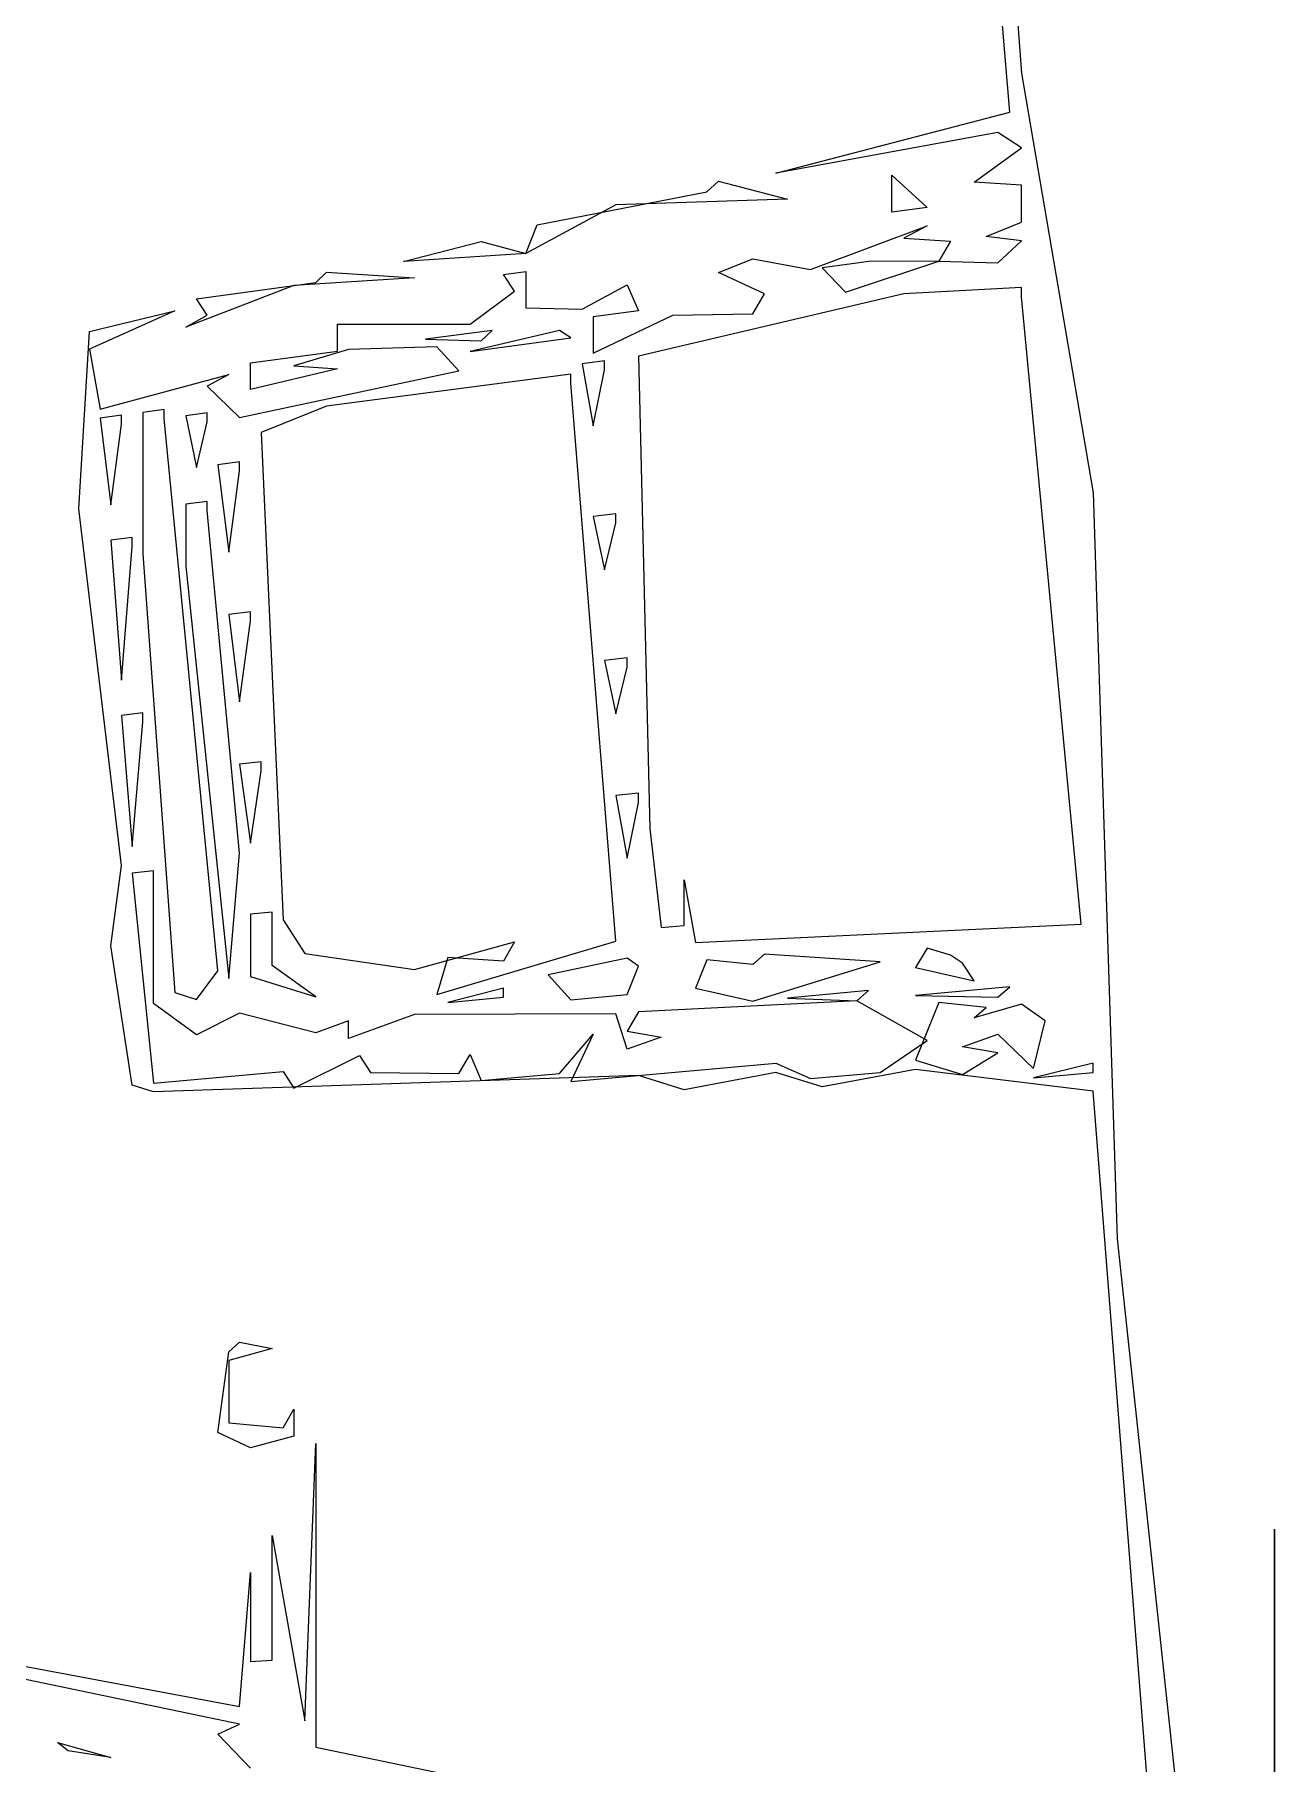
# Model space of a CAD drawing. Extents: x -13044 to 47959, y -15328 to 42462.
# Drawn here: x 37595 to 47959, y -1329 to 13119 of the extents above; entities that cross this region are included whole.
import ezdxf

# ---------------------------------------------------------------- set-up
doc = ezdxf.new("R2010")
doc.units = 0

msp = doc.modelspace()

# ---------------------------------------------------------------- linework, layer by layer
for p, q in [((45746.0017, 12470.1814), (44081.2138, 32446.4666)), ((45746.0017, 12470.1814, 1885.4167), (44081.2138, 32446.4666, 3255.2083)), ((44762.0569, 27079.5404), (45845.1371, 12795.5107)), ((44762.0569, 27079.5404, 2880.2083), (45845.1371, 12795.5107, 1906.25)), ((45845.1371, 12795.5107), (46442.8119, 9288.1533)), ((45845.1371, 12795.5107, 1906.25), (46442.8119, 9288.1533, 1666.6667)), ((43791.3932, 11961.7935), (45746.0017, 12470.1814)), ((43791.3932, 11961.7935, 1869.7917), (45746.0017, 12470.1814, 1885.4167)), ((45647.0018, 12300.6917), (43791.3932, 11961.7935)), ((45647.0018, 12300.6917, 1875), (43791.3932, 11961.7935, 1869.7917)), ((45845.1371, 12173.0806), (45647.0018, 12300.6917)), ((45845.1371, 12173.0806, 1864.5833), (45647.0018, 12300.6917, 1875)), ((45449.4076, 11884.8152), (45845.1371, 12173.0806)), ((45449.4076, 11884.8152, 1848.9583), (45845.1371, 12173.0806, 1864.5833)), ((43215.2584, 11804.3033), (43310.958, 11894.166)), ((43215.2584, 11804.3033, 1864.5833), (43310.958, 11894.166, 1869.7917)), ((43310.958, 11894.166), (43887.8696, 11745.1151)), ((43310.958, 11894.166, 1869.7917), (43887.8696, 11745.1151, 1854.1667)), ((44762.0569, 11943.9824), (45055.8335, 11675.4999)), ((44762.0569, 11866.7602), (44762.0569, 11943.9824)), ((44762.0569, 11943.9824, 1859.375), (45055.8335, 11675.4999, 1838.5417)), ((44762.0569, 11866.7602, 1854.1667), (44762.0569, 11943.9824, 1859.375)), ((44762.0569, 11635.0935), (44762.0569, 11866.7602)), ((44762.0569, 11635.0935, 1838.5417), (44762.0569, 11866.7602, 1854.1667)), ((45845.1371, 11861.8656), (45449.4076, 11884.8152)), ((45845.1371, 11861.8656, 1843.75), (45449.4076, 11884.8152, 1848.9583)), ((45845.1371, 11550.6506), (45845.1371, 11861.8656)), ((45845.1371, 11550.6506, 1822.9167), (45845.1371, 11861.8656, 1843.75)), ((41795.0496, 11529.5239), (43215.2584, 11804.3033)), ((41795.0496, 11529.5239, 1859.375), (43215.2584, 11804.3033, 1864.5833)), ((43887.8696, 11745.1151), (42454.2689, 11697.5928)), ((43887.8696, 11745.1151, 1854.1667), (42454.2689, 11697.5928, 1864.5833)), ((42454.2689, 11697.5928), (41701.3764, 11289.7021)), ((42454.2689, 11697.5928, 1864.5833), (41701.3764, 11289.7021, 1843.75)), ((45055.8335, 11675.4999), (44762.0569, 11635.0935)), ((45055.8335, 11675.4999, 1838.5417), (44762.0569, 11635.0935, 1838.5417)), ((41701.3764, 11289.7021), (41795.0496, 11529.5239)), ((41701.3764, 11289.7021, 1843.75), (41795.0496, 11529.5239, 1859.375)), ((44081.2138, 11157.166), (45055.8335, 11520.74)), ((44081.2138, 11157.166, 1812.5), (45055.8335, 11520.74, 1828.125)), ((45055.8335, 11520.74), (44859.8493, 11416.7198)), ((45055.8335, 11520.74, 1828.125), (44859.8493, 11416.7198, 1822.9167)), ((44859.8493, 11416.7198), (45252.3522, 11392.5875)), ((44859.8493, 11416.7198, 1822.9167), (45252.3522, 11392.5875, 1817.7083)), ((45548.1372, 11432.6349), (45845.1371, 11550.6506)), ((45548.1372, 11432.6349, 1817.7083), (45845.1371, 11550.6506, 1822.9167)), ((45845.1371, 11395.0431), (45548.1372, 11432.6349)), ((45845.1371, 11395.0431, 1812.5), (45548.1372, 11432.6349, 1817.7083)), ((40679.1346, 11223.5827), (41327.9263, 11388.8935)), ((40679.1346, 11223.5827, 1848.9583), (41327.9263, 11388.8935, 1854.1667)), ((41701.3764, 11289.7021), (40679.1346, 11223.5827)), ((41701.3764, 11289.7021, 1843.75), (40679.1346, 11223.5827, 1848.9583)), ((41327.9263, 11388.8935), (41701.3764, 11289.7021)), ((41327.9263, 11388.8935, 1854.1667), (41701.3764, 11289.7021, 1843.75)), ((45252.3522, 11392.5875), (45154.0259, 11224.4093)), ((45252.3522, 11392.5875, 1817.7083), (45154.0259, 11224.4093, 1807.2917)), ((45647.0018, 11212.9284), (45845.1371, 11395.0431)), ((45647.0018, 11212.9284, 1802.0833), (45845.1371, 11395.0431, 1812.5)), ((39944.9624, 11047.1794), (40036.3118, 11134.4776)), ((39944.9624, 11047.1794, 1843.75), (40036.3118, 11134.4776, 1848.9583)), ((40036.3118, 11134.4776), (40771.4517, 11086.22)), ((40036.3118, 11134.4776, 1848.9583), (40771.4517, 11086.22, 1838.5417)), ((41514.4033, 11112.9281), (41701.3764, 11138.5442)), ((41514.4033, 11112.9281, 1833.3333), (41701.3764, 11138.5442, 1833.3333)), ((41701.3764, 11138.5442), (41701.3764, 10836.2286)), ((41701.3764, 11138.5442, 1833.3333), (41701.3764, 10836.2286, 1812.5)), ((43310.958, 11129.7348), (43598.8305, 11245.3086)), ((43310.958, 11129.7348, 1817.7083), (43598.8305, 11245.3086, 1822.9167)), ((43695.0469, 10951.79), (43310.958, 11129.7348)), ((43695.0469, 10951.79, 1802.0833), (43310.958, 11129.7348, 1817.7083)), ((43598.8305, 11245.3086), (44081.2138, 11157.166)), ((43598.8305, 11245.3086, 1822.9167), (44081.2138, 11157.166, 1812.5)), ((44469.4756, 11209.5257), (44178.0822, 11170.2293)), ((44469.4756, 11209.5257, 1812.5), (44178.0822, 11170.2293, 1812.5)), ((44178.0822, 11170.2293), (44372.2128, 10965.3704)), ((44178.0822, 11170.2293, 1812.5), (44372.2128, 10965.3704, 1796.875)), ((44372.2128, 10965.3704), (45154.0259, 11224.4093)), ((44372.2128, 10965.3704, 1796.875), (45154.0259, 11224.4093, 1807.2917)), ((44566.8704, 11222.6601), (44469.4756, 11209.5257)), ((44566.8704, 11222.6601, 1812.5), (44469.4756, 11209.5257, 1812.5)), ((45154.0259, 11224.4093), (44566.8704, 11222.6601)), ((45154.0259, 11224.4093, 1807.2917), (44566.8704, 11222.6601, 1812.5)), ((45154.0259, 11224.4093), (45647.0018, 11212.9284)), ((45154.0259, 11224.4093, 1807.2917), (45647.0018, 11212.9284, 1802.0833)), ((39762.6231, 11022.0023), (38858.0553, 10674.9441)), ((39762.6231, 11022.0023, 1843.75), (38858.0553, 10674.9441, 1828.125)), ((38947.9813, 10909.5179), (39944.9624, 11047.1794)), ((38947.9813, 10909.5179, 1843.75), (39944.9624, 11047.1794, 1843.75)), ((40771.4517, 11086.22), (39762.6231, 11022.0023)), ((40771.4517, 11086.22, 1838.5417), (39762.6231, 11022.0023, 1843.75)), ((41607.8277, 10974.6703), (41514.4033, 11112.9281)), ((41607.8277, 10974.6703, 1822.9167), (41514.4033, 11112.9281, 1833.3333)), ((42170.9923, 10823.7284), (42548.9471, 11026.5633)), ((42170.9923, 10823.7284, 1807.2917), (42548.9471, 11026.5633, 1817.7083)), ((42548.9471, 11026.5633), (42643.7521, 10811.1446)), ((42548.9471, 11026.5633, 1817.7083), (42643.7521, 10811.1446, 1802.0833)), ((45845.1371, 11006.0243), (44859.8493, 10953.0713)), ((45845.1371, 11006.0243, 1786.4583), (44859.8493, 10953.0713, 1791.6667)), ((45845.1371, 10928.2206), (45845.1371, 11006.0243)), ((45845.1371, 10928.2206, 1781.25), (45845.1371, 11006.0243, 1786.4583)), ((39038.0246, 10773.653), (38947.9813, 10909.5179)), ((39038.0246, 10773.653, 1833.3333), (38947.9813, 10909.5179, 1843.75)), ((41234.8731, 10697.989), (41607.8277, 10974.6703)), ((41234.8731, 10697.989, 1807.2917), (41607.8277, 10974.6703, 1822.9167)), ((44859.8493, 10953.0713), (42643.7521, 10430.7202)), ((44859.8493, 10953.0713, 1791.6667), (42643.7521, 10430.7202, 1776.0417)), ((43598.8305, 10785.7225), (43695.0469, 10951.79)), ((43598.8305, 10785.7225, 1791.6667), (43695.0469, 10951.79, 1802.0833)), ((46342.8573, 5684.911), (45845.1371, 10928.2206)), ((46342.8573, 5684.911, 1427.0833), (45845.1371, 10928.2206, 1781.25)), ((38053.9642, 10638.8323), (38768.2465, 10810.6963)), ((38768.2465, 10810.6963), (38053.9642, 10491.5912)), ((38053.9642, 10638.8323, 1833.3333), (38768.2465, 10810.6963, 1838.5417)), ((38768.2465, 10810.6963, 1838.5417), (38053.9642, 10491.5912, 1822.9167)), ((38858.0553, 10674.9441), (39038.0246, 10773.653)), ((38858.0553, 10674.9441, 1828.125), (39038.0246, 10773.653, 1833.3333)), ((40127.7813, 10474.5504), (40127.7813, 10698.7525)), ((40127.7813, 10698.7525), (41234.8731, 10697.989)), ((40127.7813, 10474.5504, 1802.0833), (40127.7813, 10698.7525, 1817.7083)), ((40127.7813, 10698.7525, 1817.7083), (41234.8731, 10697.989, 1807.2917)), ((41701.3764, 10836.2286), (42170.9923, 10823.7284)), ((41701.3764, 10836.2286, 1812.5), (42170.9923, 10823.7284, 1807.2917)), ((42643.7521, 10811.1446), (42265.2917, 10760.513)), ((42643.7521, 10811.1446, 1802.0833), (42265.2917, 10760.513, 1802.0833)), ((42265.2917, 10456.9863), (42928.9302, 10773.0586)), ((42265.2917, 10456.9863, 1781.25), (42928.9302, 10773.0586, 1796.875)), ((42265.2917, 10760.513), (42265.2917, 10456.9863)), ((42265.2917, 10760.513, 1802.0833), (42265.2917, 10456.9863, 1781.25)), ((42928.9302, 10773.0586), (43598.8305, 10785.7225)), ((42928.9302, 10773.0586, 1796.875), (43598.8305, 10785.7225, 1791.6667)), ((37965.1991, 9155.2129), (38053.9642, 10638.8323)), ((37965.1991, 9155.2129, 1729.1667), (38053.9642, 10638.8323, 1833.3333)), ((41421.1029, 10647.5749), (40863.8909, 10573.0294)), ((41421.1029, 10647.5749, 1802.0833), (40863.8909, 10573.0294, 1802.0833)), ((40863.8909, 10573.0294), (41327.9263, 10559.731)), ((40863.8909, 10573.0294, 1802.0833), (41327.9263, 10559.731, 1796.875)), ((41982.7704, 10646.9865), (41234.8731, 10472.0036)), ((41982.7704, 10646.9865, 1796.875), (41234.8731, 10472.0036, 1791.6667)), ((41234.8731, 10472.0036), (42076.8186, 10583.7375)), ((41234.8731, 10472.0036, 1791.6667), (42076.8186, 10583.7375, 1791.6667)), ((41327.9263, 10559.731), (41421.1029, 10647.5749)), ((41327.9263, 10559.731, 1796.875), (41421.1029, 10647.5749, 1802.0833)), ((42076.8186, 10583.7375), (41982.7704, 10646.9865)), ((42076.8186, 10583.7375, 1791.6667), (41982.7704, 10646.9865, 1796.875)), ((38053.9642, 10491.5912), (38142.8444, 9987.9947)), ((38053.9642, 10491.5912, 1822.9167), (38142.8444, 9987.9947, 1786.4583)), ((39399.3759, 10377.1022), (40127.7813, 10474.5504)), ((39399.3759, 10377.1022, 1802.0833), (40127.7813, 10474.5504, 1802.0833)), ((40219.3712, 10486.8036), (39762.6231, 10351.1605)), ((40219.3712, 10486.8036, 1802.0833), (39762.6231, 10351.1605, 1796.875)), ((40956.4524, 10510.2336), (40219.3712, 10486.8036)), ((40956.4524, 10510.2336, 1796.875), (40219.3712, 10486.8036, 1802.0833)), ((41141.9433, 10309.1139), (40956.4524, 10510.2336)), ((41141.9433, 10309.1139, 1781.25), (40956.4524, 10510.2336, 1796.875)), ((42643.7521, 10430.7202), (42738.6841, 6484.1009)), ((42643.7521, 10430.7202, 1776.0417), (42738.6841, 6484.1009, 1505.2083)), ((38142.8444, 9987.9947), (39218.4642, 10278.6534)), ((38142.8444, 9987.9947, 1786.4583), (39218.4642, 10278.6534, 1796.875)), ((39218.4642, 10278.6534), (39038.0246, 10180.4616)), ((39218.4642, 10278.6534, 1796.875), (39038.0246, 10180.4616, 1791.6667)), ((39308.8609, 9919.2267), (41141.9433, 10309.1139)), ((39308.8609, 9919.2267, 1770.8333), (41141.9433, 10309.1139, 1781.25)), ((39399.3759, 10154.0733), (39399.3759, 10377.1022)), ((39399.3759, 10154.0733, 1786.4583), (39399.3759, 10377.1022, 1802.0833)), ((40127.7813, 10325.0824), (39399.3759, 10154.0733)), ((40127.7813, 10325.0824, 1791.6667), (39399.3759, 10154.0733, 1786.4583)), ((39762.6231, 10351.1605), (40127.7813, 10325.0824)), ((39762.6231, 10351.1605, 1796.875), (40127.7813, 10325.0824, 1791.6667)), ((42076.8186, 10280.6156), (40036.3118, 10014.2038)), ((42076.8186, 10280.6156, 1770.8333), (40036.3118, 10014.2038, 1770.8333)), ((42076.8186, 10204.8351), (42076.8186, 10280.6156)), ((42076.8186, 10204.8351, 1765.625), (42076.8186, 10280.6156, 1770.8333)), ((42359.7172, 10393.4836), (42170.9923, 10368.7421)), ((42359.7172, 10393.4836, 1776.0417), (42170.9923, 10368.7421, 1776.0417)), ((42170.9923, 10368.7421), (42265.2917, 9849.9328)), ((42170.9923, 10368.7421, 1776.0417), (42265.2917, 9849.9328, 1739.5833)), ((42265.2917, 9849.9328), (42359.7172, 10317.5512)), ((42265.2917, 9849.9328, 1739.5833), (42359.7172, 10317.5512, 1770.8333)), ((42359.7172, 10317.5512), (42359.7172, 10393.4836)), ((42359.7172, 10317.5512, 1770.8333), (42359.7172, 10393.4836, 1776.0417)), ((39038.0246, 10180.4616), (39308.8609, 9919.2267)), ((39038.0246, 10180.4616, 1791.6667), (39308.8609, 9919.2267, 1770.8333)), ((42454.2689, 5542.9574), (42076.8186, 10204.8351)), ((42454.2689, 5542.9574, 1442.7083), (42076.8186, 10204.8351, 1765.625)), ((38678.5545, 9984.8448), (38499.5202, 9961.2776)), ((38678.5545, 9984.8448, 1781.25), (38499.5202, 9961.2776, 1781.25)), ((38678.5545, 9910.8889), (38678.5545, 9984.8448)), ((38678.5545, 9910.8889, 1776.0417), (38678.5545, 9984.8448, 1781.25)), ((40036.3118, 10014.2038), (39490.0094, 9794.0945)), ((40036.3118, 10014.2038, 1770.8333), (39490.0094, 9794.0945, 1760.4167)), ((38320.9508, 9937.7715), (38142.8444, 9914.3264)), ((38320.9508, 9937.7715, 1781.25), (38142.8444, 9914.3264, 1781.25)), ((38142.8444, 9914.3264), (38231.8398, 9188.8806)), ((38142.8444, 9914.3264, 1781.25), (38231.8398, 9188.8806, 1729.1667)), ((38231.8398, 9188.8806), (38320.9508, 9864.0076)), ((38231.8398, 9188.8806, 1729.1667), (38320.9508, 9864.0076, 1776.0417)), ((38320.9508, 9864.0076), (38320.9508, 9937.7715)), ((38320.9508, 9864.0076, 1776.0417), (38320.9508, 9937.7715, 1781.25)), ((38499.5202, 9961.2776), (38499.5202, 8779.5208)), ((38499.5202, 9961.2776, 1781.25), (38499.5202, 8779.5208, 1697.9167)), ((39128.1855, 5295.4027), (38678.5545, 9910.8889)), ((39128.1855, 5295.4027, 1447.9167), (38678.5545, 9910.8889, 1776.0417)), ((39038.0246, 9958.0149), (38858.0553, 9934.4212)), ((39038.0246, 9958.0149, 1776.0417), (38858.0553, 9934.4212, 1776.0417)), ((38858.0553, 9934.4212), (38947.9813, 9501.6068)), ((38858.0553, 9934.4212, 1776.0417), (38947.9813, 9501.6068, 1744.7917)), ((38947.9813, 9501.6068), (39038.0246, 9883.8659)), ((38947.9813, 9501.6068, 1744.7917), (39038.0246, 9883.8659, 1770.8333)), ((39038.0246, 9883.8659), (39038.0246, 9958.0149)), ((39038.0246, 9883.8659, 1770.8333), (39038.0246, 9958.0149, 1776.0417)), ((39490.0094, 9794.0945), (39671.6328, 5720.711)), ((39490.0094, 9794.0945, 1760.4167), (39671.6328, 5720.711, 1473.9583)), ((39308.8609, 9547.755), (39128.1855, 9524.6508)), ((39308.8609, 9547.755, 1744.7917), (39128.1855, 9524.6508, 1744.7917)), ((39308.8609, 9473.4607), (39308.8609, 9547.755)), ((39308.8609, 9473.4607, 1739.5833), (39308.8609, 9547.755, 1744.7917)), ((39128.1855, 9524.6508), (39218.4642, 8793.7373)), ((39128.1855, 9524.6508, 1744.7917), (39218.4642, 8793.7373, 1692.7083)), ((39218.4642, 8793.7373), (39308.8609, 9473.4607)), ((39218.4642, 8793.7373, 1692.7083), (39308.8609, 9473.4607, 1739.5833)), ((46442.8119, 9288.1533), (46643.1339, 3053.5798)), ((46442.8119, 9288.1533, 1666.6667), (46643.1339, 3053.5798, 1250)), ((38320.9508, 6175.8115), (37965.1991, 9155.2129)), ((38320.9508, 6175.8115, 1515.625), (37965.1991, 9155.2129, 1729.1667)), ((39038.0246, 9216.5256), (38858.0553, 9193.8982)), ((39038.0246, 9216.5256, 1723.9583), (38858.0553, 9193.8982, 1723.9583)), ((38858.0553, 9193.8982), (38858.0553, 8675.5321)), ((38858.0553, 9193.8982, 1723.9583), (38858.0553, 8675.5321, 1687.5)), ((39038.0246, 9142.3767), (39038.0246, 9216.5256)), ((39038.0246, 9142.3767, 1718.75), (39038.0246, 9216.5256, 1723.9583)), ((39308.8609, 6278.8039), (39038.0246, 9142.3767)), ((39308.8609, 6278.8039, 1515.625), (39038.0246, 9142.3767, 1718.75)), ((42454.2689, 9114.1656), (42265.2917, 9091.1159)), ((42454.2689, 9114.1656, 1687.5), (42265.2917, 9091.1159, 1687.5)), ((42454.2689, 9038.1824), (42454.2689, 9114.1656)), ((42454.2689, 9038.1824, 1682.2917), (42454.2689, 9114.1656, 1687.5)), ((42265.2917, 9091.1159), (42359.7172, 8647.0387)), ((42265.2917, 9091.1159, 1687.5), (42359.7172, 8647.0387, 1656.25)), ((42359.7172, 8647.0387), (42454.2689, 9038.1824)), ((42359.7172, 8647.0387, 1656.25), (42454.2689, 9038.1824, 1682.2917)), ((38410.1775, 8916.1513), (38231.8398, 8894.0163)), ((38410.1775, 8916.1513, 1708.3333), (38231.8398, 8894.0163, 1708.3333)), ((38231.8398, 8894.0163), (38320.9508, 7724.8539)), ((38231.8398, 8894.0163, 1708.3333), (38320.9508, 7724.8539, 1625)), ((38320.9508, 7724.8539), (38410.1775, 8842.3395)), ((38320.9508, 7724.8539, 1625), (38410.1775, 8842.3395, 1703.125)), ((38410.1775, 8842.3395), (38410.1775, 8916.1513)), ((38410.1775, 8842.3395, 1703.125), (38410.1775, 8916.1513, 1708.3333)), ((38499.5202, 8779.5208), (38768.2465, 5112.3822)), ((38499.5202, 8779.5208, 1697.9167), (38768.2465, 5112.3822, 1437.5)), ((38858.0553, 8675.5321), (39218.4642, 5229.9385)), ((38858.0553, 8675.5321, 1687.5), (39218.4642, 5229.9385, 1442.7083)), ((39399.3759, 8295.4998), (39218.4642, 8274.0166)), ((39399.3759, 8295.4998, 1656.25), (39218.4642, 8274.0166, 1656.25)), ((39218.4642, 8274.0166), (39308.8609, 7541.8078)), ((39218.4642, 8274.0166, 1656.25), (39308.8609, 7541.8078, 1604.1667)), ((39399.3759, 8221.1569), (39399.3759, 8295.4998)), ((39399.3759, 8221.1569, 1651.0417), (39399.3759, 8295.4998, 1656.25)), ((39308.8609, 7541.8078), (39399.3759, 8221.1569)), ((39308.8609, 7541.8078, 1604.1667), (39399.3759, 8221.1569, 1651.0417)), ((42548.9471, 7909.1698), (42359.7172, 7887.7148)), ((42548.9471, 7909.1698, 1604.1667), (42359.7172, 7887.7148, 1604.1667)), ((42359.7172, 7887.7148), (42454.2689, 7442.5362)), ((42359.7172, 7887.7148, 1604.1667), (42454.2689, 7442.5362, 1572.9167)), ((42454.2689, 7442.5362), (42548.9471, 7833.1358)), ((42454.2689, 7442.5362, 1572.9167), (42548.9471, 7833.1358, 1598.9583)), ((42548.9471, 7833.1358), (42548.9471, 7909.1698)), ((42548.9471, 7833.1358, 1598.9583), (42548.9471, 7909.1698, 1604.1667)), ((38499.5202, 7450.0445), (38320.9508, 7429.7982)), ((38499.5202, 7450.0445, 1604.1667), (38320.9508, 7429.7982, 1604.1667)), ((38320.9508, 7429.7982), (38410.1775, 6332.7373)), ((38320.9508, 7429.7982, 1604.1667), (38410.1775, 6332.7373, 1526.0417)), ((38410.1775, 6332.7373), (38499.5202, 7376.1847)), ((38410.1775, 6332.7373, 1526.0417), (38499.5202, 7376.1847, 1598.9583)), ((38499.5202, 7376.1847), (38499.5202, 7450.0445)), ((38499.5202, 7376.1847, 1598.9583), (38499.5202, 7450.0445, 1604.1667)), ((39490.0094, 7041.6052), (39308.8609, 7021.7474)), ((39490.0094, 7041.6052, 1567.7083), (39308.8609, 7021.7474, 1567.7083)), ((39308.8609, 7021.7474), (39399.3759, 6362.5833)), ((39308.8609, 7021.7474, 1567.7083), (39399.3759, 6362.5833, 1520.8333)), ((39399.3759, 6362.5833), (39490.0094, 6967.2136)), ((39399.3759, 6362.5833, 1520.8333), (39490.0094, 6967.2136, 1562.5)), ((39490.0094, 6967.2136), (39490.0094, 7041.6052)), ((39490.0094, 6967.2136, 1562.5), (39490.0094, 7041.6052, 1567.7083)), ((42643.7521, 6778.6455), (42454.2689, 6758.6879)), ((42643.7521, 6778.6455, 1526.0417), (42454.2689, 6758.6879, 1526.0417)), ((42454.2689, 6758.6879), (42548.9471, 6236.4221)), ((42454.2689, 6758.6879, 1526.0417), (42548.9471, 6236.4221, 1489.5833)), ((42548.9471, 6236.4221), (42643.7521, 6702.5606)), ((42548.9471, 6236.4221, 1489.5833), (42643.7521, 6702.5606, 1520.8333)), ((42643.7521, 6702.5606), (42643.7521, 6778.6455)), ((42643.7521, 6702.5606, 1520.8333), (42643.7521, 6778.6455, 1526.0417)), ((42738.6841, 6484.1009), (42833.7434, 5655.8532)), ((42738.6841, 6484.1009, 1505.2083), (42833.7434, 5655.8532, 1447.9167)), ((39218.4642, 5229.9385), (39308.8609, 6278.8039)), ((39218.4642, 5229.9385, 1442.7083), (39308.8609, 6278.8039, 1515.625)), ((38231.8398, 5503.0768), (38320.9508, 6175.8115)), ((38231.8398, 5503.0768, 1468.75), (38320.9508, 6175.8115, 1515.625)), ((38588.9791, 6129.8464), (38410.1775, 6111.3019)), ((38588.9791, 6129.8464, 1510.4167), (38410.1775, 6111.3019, 1510.4167)), ((38410.1775, 6111.3019), (38588.9791, 4356.0585)), ((38410.1775, 6111.3019, 1510.4167), (38588.9791, 4356.0585, 1385.4167)), ((38588.9791, 6055.9386), (38588.9791, 6129.8464)), ((38588.9791, 6055.9386, 1505.2083), (38588.9791, 6129.8464, 1510.4167)), ((38588.9791, 5021.229), (38588.9791, 6055.9386)), ((38588.9791, 5021.229, 1432.2917), (38588.9791, 6055.9386, 1505.2083)), ((43024.2448, 5674.3838), (43024.2448, 6055.8297)), ((43024.2448, 6055.8297), (43119.6875, 5530.9869)), ((43024.2448, 5674.3838, 1447.9167), (43024.2448, 6055.8297, 1473.9583)), ((43024.2448, 6055.8297, 1473.9583), (43119.6875, 5530.9869, 1437.5)), ((39580.7616, 5786.0681), (39399.3759, 5767.8398)), ((39580.7616, 5786.0681, 1479.1667), (39399.3759, 5767.8398, 1479.1667)), ((39580.7616, 5711.6277), (39580.7616, 5786.0681)), ((39580.7616, 5711.6277, 1473.9583), (39580.7616, 5786.0681, 1479.1667)), ((39399.3759, 5767.8398), (39399.3759, 5247.4392)), ((39399.3759, 5767.8398, 1479.1667), (39399.3759, 5247.4392, 1442.7083)), ((39580.7616, 5339.4261), (39580.7616, 5711.6277)), ((39580.7616, 5339.4261, 1447.9167), (39580.7616, 5711.6277, 1473.9583)), ((39671.6328, 5720.711), (39853.7329, 5440.5657)), ((39671.6328, 5720.711, 1473.9583), (39853.7329, 5440.5657, 1453.125)), ((42833.7434, 5655.8532), (43024.2448, 5674.3838)), ((42833.7434, 5655.8532, 1447.9167), (43024.2448, 5674.3838, 1447.9167)), ((43119.6875, 5530.9869), (46342.8573, 5684.911)), ((43119.6875, 5530.9869, 1437.5), (46342.8573, 5684.911, 1427.0833)), ((38410.1775, 4339.818), (38231.8398, 5503.0768)), ((38410.1775, 4339.818, 1385.4167), (38231.8398, 5503.0768, 1468.75)), ((40771.4517, 5305.0887), (41607.8277, 5536.6047)), ((40771.4517, 5305.0887, 1437.5), (41607.8277, 5536.6047, 1447.9167)), ((40956.4524, 5097.3488), (42454.2689, 5542.9574)), ((40956.4524, 5097.3488, 1421.875), (42454.2689, 5542.9574, 1442.7083)), ((41607.8277, 5536.6047), (41514.4033, 5376.56)), ((41607.8277, 5536.6047, 1447.9167), (41514.4033, 5376.56, 1437.5)), ((39853.7329, 5440.5657), (40771.4517, 5305.0887)), ((39853.7329, 5440.5657, 1453.125), (40771.4517, 5305.0887, 1437.5)), ((41049.1365, 5407.0305), (40956.4524, 5097.3488)), ((41049.1365, 5407.0305, 1442.7083), (40956.4524, 5097.3488, 1421.875)), ((41514.4033, 5376.56), (41049.1365, 5407.0305)), ((41514.4033, 5376.56, 1437.5), (41049.1365, 5407.0305, 1442.7083)), ((42548.9471, 5400.0482), (41888.8475, 5261.2221)), ((42548.9471, 5400.0482, 1432.2917), (41888.8475, 5261.2221, 1427.0833)), ((42643.7521, 5333.0326), (42548.9471, 5400.0482)), ((42643.7521, 5333.0326, 1427.0833), (42548.9471, 5400.0482, 1432.2917)), ((43215.2584, 5387.3973), (43119.6875, 5149.2848)), ((43215.2584, 5387.3973, 1427.0833), (43119.6875, 5149.2848, 1411.4583)), ((43598.8305, 5347.287), (43215.2584, 5387.3973)), ((43598.8305, 5347.287, 1421.875), (43215.2584, 5387.3973, 1427.0833)), ((43695.0469, 5433.0373), (43598.8305, 5347.287)), ((43695.0469, 5433.0373, 1427.0833), (43598.8305, 5347.287, 1421.875)), ((43598.8305, 5040.8963), (44664.3974, 5370.9074)), ((43598.8305, 5040.8963, 1401.0417), (44664.3974, 5370.9074, 1416.6667)), ((44664.3974, 5370.9074), (43695.0469, 5433.0373)), ((44664.3974, 5370.9074, 1416.6667), (43695.0469, 5433.0373, 1427.0833)), ((45055.8335, 5485.1026), (44957.7747, 5321.1727)), ((45055.8335, 5485.1026, 1421.875), (44957.7747, 5321.1727, 1411.4583)), ((45252.3522, 5426.2055), (45055.8335, 5485.1026)), ((45252.3522, 5426.2055, 1416.6667), (45055.8335, 5485.1026, 1421.875)), ((45350.8127, 5357.9275), (45252.3522, 5426.2055)), ((45350.8127, 5357.9275, 1411.4583), (45252.3522, 5426.2055, 1416.6667)), ((45449.4076, 5211.965), (45350.8127, 5357.9275)), ((45449.4076, 5211.965, 1401.0417), (45350.8127, 5357.9275, 1411.4583)), ((38947.9813, 5055.5719), (39128.1855, 5295.4027)), ((38947.9813, 5055.5719, 1432.2917), (39128.1855, 5295.4027, 1447.9167)), ((39399.3759, 5247.4392), (39944.9624, 5076.3095)), ((39399.3759, 5247.4392, 1442.7083), (39944.9624, 5076.3095, 1427.0833)), ((39944.9624, 5076.3095), (39580.7616, 5339.4261)), ((39944.9624, 5076.3095, 1427.0833), (39580.7616, 5339.4261, 1447.9167)), ((41888.8475, 5261.2221), (42076.8186, 5051.7614)), ((41888.8475, 5261.2221, 1427.0833), (42076.8186, 5051.7614, 1411.4583)), ((42548.9471, 5095.9123), (42643.7521, 5333.0326)), ((42548.9471, 5095.9123, 1411.4583), (42643.7521, 5333.0326, 1427.0833)), ((44957.7747, 5321.1727), (45449.4076, 5211.965)), ((44957.7747, 5321.1727, 1411.4583), (45449.4076, 5211.965, 1401.0417)), ((38768.2465, 5112.3822), (38947.9813, 5055.5719)), ((38768.2465, 5112.3822, 1437.5), (38947.9813, 5055.5719, 1432.2917)), ((41514.4033, 5150.1244), (41049.1365, 5030.8869)), ((41514.4033, 5150.1244, 1421.875), (41049.1365, 5030.8869, 1416.6667)), ((41049.1365, 5030.8869), (41514.4033, 5074.6459)), ((41049.1365, 5030.8869, 1416.6667), (41514.4033, 5074.6459, 1416.6667)), ((41514.4033, 5074.6459), (41514.4033, 5150.1244)), ((41514.4033, 5074.6459, 1416.6667), (41514.4033, 5150.1244, 1421.875)), ((42076.8186, 5051.7614), (42548.9471, 5095.9123)), ((42076.8186, 5051.7614, 1411.4583), (42548.9471, 5095.9123, 1411.4583)), ((43119.6875, 5149.2848), (43598.8305, 5040.8963)), ((43119.6875, 5149.2848, 1411.4583), (43598.8305, 5040.8963, 1401.0417)), ((44566.8704, 5130.3826), (43887.8696, 5067.6153)), ((44566.8704, 5130.3826, 1401.0417), (43887.8696, 5067.6153, 1401.0417)), ((43887.8696, 5067.6153), (44469.4756, 5044.3142)), ((43887.8696, 5067.6153, 1401.0417), (44469.4756, 5044.3142, 1395.8333)), ((44469.4756, 5044.3142), (44566.8704, 5130.3826)), ((44469.4756, 5044.3142, 1395.8333), (44566.8704, 5130.3826, 1401.0417)), ((45746.0017, 5161.6318), (44957.7747, 5089.1907)), ((45746.0017, 5161.6318, 1395.8333), (44957.7747, 5089.1907, 1395.8333)), ((44957.7747, 5089.1907), (45647.0018, 5074.836)), ((44957.7747, 5089.1907, 1395.8333), (45647.0018, 5074.836, 1390.625)), ((45647.0018, 5074.836), (45746.0017, 5161.6318)), ((45647.0018, 5074.836, 1390.625), (45746.0017, 5161.6318, 1395.8333)), ((38947.9813, 4759.1696), (38588.9791, 5021.229)), ((38947.9813, 4759.1696, 1411.4583), (38588.9791, 5021.229, 1432.2917)), ((39308.8609, 4941.5058), (38947.9813, 4759.1696)), ((39308.8609, 4941.5058, 1421.875), (38947.9813, 4759.1696, 1411.4583)), ((39944.9624, 4777.766), (39308.8609, 4941.5058)), ((39944.9624, 4777.766, 1406.25), (39308.8609, 4941.5058, 1421.875)), ((40771.4517, 4929.6906), (40219.3712, 4728.4966)), ((40771.4517, 4929.6906, 1411.4583), (40219.3712, 4728.4966, 1401.0417)), ((42454.2689, 4935.0922), (40771.4517, 4929.6906)), ((42454.2689, 4935.0922, 1401.0417), (40771.4517, 4929.6906, 1411.4583)), ((42548.9471, 4639.7084), (42454.2689, 4935.0922)), ((42548.9471, 4639.7084, 1380.2083), (42454.2689, 4935.0922, 1401.0417)), ((42643.7521, 4952.6081), (42548.9471, 4791.7763)), ((42643.7521, 4952.6081, 1401.0417), (42548.9471, 4791.7763, 1390.625)), ((44469.4756, 5044.3142), (42643.7521, 4952.6081)), ((44469.4756, 5044.3142, 1395.8333), (42643.7521, 4952.6081, 1401.0417)), ((45055.8335, 4711.3029), (44469.4756, 5044.3142)), ((45055.8335, 4711.3029, 1369.7917), (44469.4756, 5044.3142, 1395.8333)), ((45154.0259, 5029.7943), (44957.7747, 4547.8995)), ((45154.0259, 5029.7943, 1390.625), (44957.7747, 4547.8995, 1359.375)), ((45548.1372, 4988.1587), (45154.0259, 5029.7943)), ((45548.1372, 4988.1587, 1385.4167), (45154.0259, 5029.7943, 1390.625)), ((45845.1371, 5015.1352), (45449.4076, 4901.5998)), ((45845.1371, 5015.1352, 1385.4167), (45449.4076, 4901.5998, 1380.2083)), ((45449.4076, 4901.5998), (45548.1372, 4988.1587)), ((45449.4076, 4901.5998, 1380.2083), (45548.1372, 4988.1587, 1385.4167)), ((46043.8158, 4877.3603), (45845.1371, 5015.1352)), ((46043.8158, 4877.3603, 1375), (45845.1371, 5015.1352, 1385.4167)), ((40219.3712, 4878.063), (39944.9624, 4777.766)), ((40219.3712, 4878.063, 1411.4583), (39944.9624, 4777.766, 1406.25)), ((40219.3712, 4728.4966), (40219.3712, 4878.063)), ((40219.3712, 4728.4966, 1401.0417), (40219.3712, 4878.063, 1411.4583)), ((42548.9471, 4791.7763), (42833.7434, 4741.6104)), ((42548.9471, 4791.7763, 1390.625), (42833.7434, 4741.6104, 1385.4167)), ((45944.4084, 4479.1526), (46043.8158, 4877.3603)), ((45944.4084, 4479.1526, 1348.9583), (46043.8158, 4877.3603, 1375)), ((41982.7704, 4437.1265), (42265.2917, 4765.8596)), ((41982.7704, 4437.1265, 1369.7917), (42265.2917, 4765.8596, 1390.625)), ((42265.2917, 4765.8596), (42076.8186, 4369.7369)), ((42265.2917, 4765.8596, 1390.625), (42076.8186, 4369.7369, 1364.5833)), ((42833.7434, 4741.6104), (42548.9471, 4639.7084)), ((42833.7434, 4741.6104, 1385.4167), (42548.9471, 4639.7084, 1380.2083)), ((44664.3974, 4444.8698), (45055.8335, 4711.3029)), ((44664.3974, 4444.8698, 1354.1667), (45055.8335, 4711.3029, 1369.7917)), ((45350.8127, 4660.0823), (45647.0018, 4764.0465)), ((45350.8127, 4660.0823, 1364.5833), (45647.0018, 4764.0465, 1369.7917)), ((45647.0018, 4608.6517), (45350.8127, 4660.0823)), ((45647.0018, 4608.6517, 1359.375), (45350.8127, 4660.0823, 1364.5833)), ((45647.0018, 4764.0465), (45944.4084, 4479.1526)), ((45647.0018, 4764.0465, 1369.7917), (45944.4084, 4479.1526, 1348.9583)), ((39762.6231, 4313.5847), (40311.0817, 4587.3095)), ((39762.6231, 4313.5847, 1375), (40311.0817, 4587.3095, 1390.625)), ((40311.0817, 4587.3095), (40402.913, 4445.9364)), ((40311.0817, 4587.3095, 1390.625), (40402.913, 4445.9364, 1380.2083)), ((41141.9433, 4437.3871), (41234.8731, 4596.385)), ((41141.9433, 4437.3871, 1375), (41234.8731, 4596.385, 1385.4167)), ((41234.8731, 4596.385), (41327.9263, 4378.7018)), ((41234.8731, 4596.385, 1385.4167), (41327.9263, 4378.7018, 1369.7917)), ((42076.8186, 4369.7369), (43791.3932, 4521.7894)), ((42076.8186, 4369.7369, 1364.5833), (43791.3932, 4521.7894, 1364.5833)), ((43791.3932, 4521.7894), (44081.2138, 4393.778)), ((43791.3932, 4521.7894, 1364.5833), (44081.2138, 4393.778, 1354.1667)), ((44957.7747, 4547.8995), (45350.8127, 4427.4673)), ((44957.7747, 4547.8995, 1359.375), (45350.8127, 4427.4673, 1348.9583)), ((45350.8127, 4427.4673), (45647.0018, 4608.6517)), ((45350.8127, 4427.4673, 1348.9583), (45647.0018, 4608.6517, 1359.375)), ((46442.8119, 4522.5494), (45944.4084, 4401.2956)), ((46442.8119, 4522.5494, 1348.9583), (45944.4084, 4401.2956, 1343.75)), ((46442.8119, 4444.4248), (46442.8119, 4522.5494)), ((46442.8119, 4444.4248, 1343.75), (46442.8119, 4522.5494, 1348.9583)), ((38588.9791, 4282.1507), (38410.1775, 4339.818)), ((38588.9791, 4282.1507, 1380.2083), (38410.1775, 4339.818, 1385.4167)), ((38588.9791, 4356.0585), (39671.6328, 4454.3959)), ((38588.9791, 4356.0585, 1385.4167), (39671.6328, 4454.3959, 1385.4167)), ((42643.7521, 4420.0139), (38588.9791, 4282.1507)), ((42643.7521, 4420.0139, 1364.5833), (38588.9791, 4282.1507, 1380.2083)), ((39671.6328, 4454.3959), (39762.6231, 4313.5847)), ((39671.6328, 4454.3959, 1385.4167), (39762.6231, 4313.5847, 1375)), ((40402.913, 4445.9364), (41141.9433, 4437.3871)), ((40402.913, 4445.9364, 1380.2083), (41141.9433, 4437.3871, 1375)), ((41327.9263, 4378.7018), (41982.7704, 4437.1265)), ((41327.9263, 4378.7018, 1369.7917), (41982.7704, 4437.1265, 1369.7917)), ((43024.2448, 4301.1785), (42643.7521, 4420.0139)), ((43024.2448, 4301.1785, 1354.1667), (42643.7521, 4420.0139, 1364.5833)), ((43791.3932, 4445.0883), (43024.2448, 4301.1785)), ((43791.3932, 4445.0883, 1359.375), (43024.2448, 4301.1785, 1354.1667)), ((44178.0822, 4325.3558), (43791.3932, 4445.0883)), ((44178.0822, 4325.3558, 1348.9583), (43791.3932, 4445.0883, 1359.375)), ((44081.2138, 4393.778), (44664.3974, 4444.8698)), ((44081.2138, 4393.778, 1354.1667), (44664.3974, 4444.8698, 1354.1667)), ((44957.7747, 4470.5722), (44178.0822, 4325.3558)), ((44957.7747, 4470.5722, 1354.1667), (44178.0822, 4325.3558, 1348.9583)), ((46442.8119, 4288.1755), (44957.7747, 4470.5722)), ((46442.8119, 4288.1755, 1333.3333), (44957.7747, 4470.5722, 1354.1667)), ((45944.4084, 4401.2956), (46442.8119, 4444.4248)), ((45944.4084, 4401.2956, 1343.75), (46442.8119, 4444.4248, 1343.75)), ((46944.6533, -2097.2529), (46442.8119, 4288.1755)), ((46944.6533, -2097.2529, 906.25), (46442.8119, 4288.1755, 1333.3333)), ((46643.1339, 3053.5798), (47247.4232, -2556.0479)), ((46643.1339, 3053.5798, 1250), (47247.4232, -2556.0479, 875)), ((39218.4642, 2111.6146), (39308.8609, 2192.6151)), ((39218.4642, 2111.6146, 1223.9583), (39308.8609, 2192.6151, 1229.1667)), ((39308.8609, 2192.6151), (39580.7616, 2138.4919)), ((39308.8609, 2192.6151, 1229.1667), (39580.7616, 2138.4919, 1223.9583)), ((39128.1855, 1437.1412), (39218.4642, 2111.6146)), ((39128.1855, 1437.1412, 1177.0833), (39218.4642, 2111.6146, 1223.9583)), ((39580.7616, 2138.4919), (39218.4642, 2037.3688)), ((39580.7616, 2138.4919, 1223.9583), (39218.4642, 2037.3688, 1218.75)), ((39218.4642, 2037.3688), (39218.4642, 1517.6482)), ((39218.4642, 2037.3688, 1218.75), (39218.4642, 1517.6482, 1182.2917)), ((39671.6328, 1474.8312), (39762.6231, 1630.2176)), ((39671.6328, 1474.8312, 1177.0833), (39762.6231, 1630.2176, 1187.5)), ((39762.6231, 1630.2176), (39762.6231, 1406.6037)), ((39762.6231, 1630.2176, 1187.5), (39762.6231, 1406.6037, 1171.875)), ((39218.4642, 1517.6482), (39671.6328, 1474.8312)), ((39218.4642, 1517.6482, 1182.2917), (39671.6328, 1474.8312, 1177.0833)), ((39399.3759, 1307.2633), (39128.1855, 1437.1412)), ((39399.3759, 1307.2633, 1166.6667), (39128.1855, 1437.1412, 1177.0833)), ((39762.6231, 1406.6037), (39399.3759, 1307.2633)), ((39762.6231, 1406.6037, 1171.875), (39399.3759, 1307.2633, 1166.6667)), ((39853.7329, -973.907), (39944.9624, 1344.5158)), ((39853.7329, -973.907, 1005.2083), (39944.9624, 1344.5158, 1166.6667)), ((39944.9624, 1344.5158), (39944.9624, -1193.1039)), ((39944.9624, 1344.5158, 1166.6667), (39944.9624, -1193.1039, 989.5833)), ((47958.7931, 628.6795), (47958.7931, -1502.6628)), ((47958.7931, 549.7409), (47958.7931, 628.6795)), ((47958.7931, 628.6795, 1083.3333), (47958.7931, -1502.6628, 942.7083)), ((47958.7931, 549.7409, 1078.125), (47958.7931, 628.6795, 1083.3333)), ((39580.7616, -466.9196), (39580.7616, 575.245)), ((39580.7616, 575.245), (39853.7329, -973.907)), ((39580.7616, -466.9196, 1041.6667), (39580.7616, 575.245, 1114.5833)), ((39580.7616, 575.245, 1114.5833), (39853.7329, -973.907, 1005.2083)), ((47958.7931, -1502.6628), (47958.7931, 549.7409)), ((47958.7931, -1502.6628, 942.7083), (47958.7931, 549.7409, 1078.125)), ((39308.8609, -853.4529), (39399.3759, 266.4622)), ((39308.8609, -853.4529, 1015.625), (39399.3759, 266.4622, 1093.75)), ((39399.3759, 266.4622), (39399.3759, -476.9673)), ((39399.3759, 266.4622, 1093.75), (39399.3759, -476.9673, 1041.6667)), ((37171.4552, -454.0866), (39308.8609, -853.4529)), ((37171.4552, -454.0866, 1052.0833), (39308.8609, -853.4529, 1015.625)), ((39399.3759, -476.9673), (39580.7616, -466.9196)), ((39399.3759, -476.9673, 1041.6667), (39580.7616, -466.9196, 1041.6667)), ((39308.8609, -1002.0416), (37347.047, -590.6534)), ((39308.8609, -1002.0416, 1005.2083), (37347.047, -590.6534, 1041.6667)), ((39128.1855, -1085.5682), (39308.8609, -1002.0416)), ((39128.1855, -1085.5682, 1000), (39308.8609, -1002.0416, 1005.2083)), ((37788.0133, -1154.0489), (38231.8398, -1278.8022)), ((37876.5489, -1223.0501), (37788.0133, -1154.0489)), ((37788.0133, -1154.0489, 1000), (38231.8398, -1278.8022, 989.5833)), ((37876.5489, -1223.0501, 994.7917), (37788.0133, -1154.0489, 1000)), ((39399.3759, -1369.0826), (39128.1855, -1085.5682)), ((39399.3759, -1369.0826, 979.1667), (39128.1855, -1085.5682, 1000)), ((38231.8398, -1278.8022), (37876.5489, -1223.0501)), ((38231.8398, -1278.8022, 989.5833), (37876.5489, -1223.0501, 994.7917)), ((39944.9624, -1193.1039), (41701.3764, -1558.7135)), ((39944.9624, -1193.1039, 989.5833), (41701.3764, -1558.7135, 958.3333))]:
    msp.add_line(p, q)

doc.saveas('drawing.dxf')
